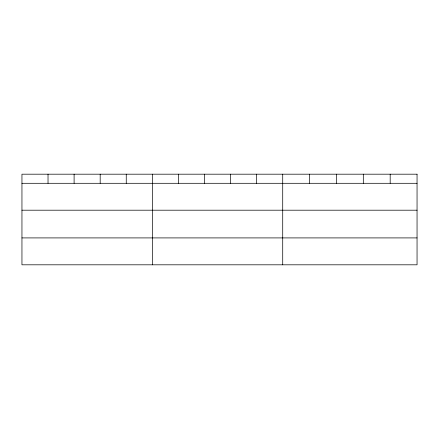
<?xml version="1.0" encoding="UTF-8"?>
<svg xmlns="http://www.w3.org/2000/svg" width="439" height="439" viewBox="0 0 439 439"><rect width="100%" height="100%" fill="white"/><g stroke="black" fill="none" stroke-linecap="round" stroke-linejoin="round"><path stroke-width="0.66" d="M21.95 183.299L417.05 183.299M21.95 210.199L417.05 210.199M21.95 237.911L417.05 237.911M390.183 174.19L390.183 183.299M363.316 174.19L363.316 183.299M336.45 174.19L336.45 183.299M309.583 174.19L309.583 183.299M282.716 174.19L282.716 264.81M256.639 174.19L256.639 183.299M230.563 174.19L230.563 183.299M204.486 174.19L204.486 183.299M178.41 174.19L178.41 183.299M152.333 174.19L152.333 264.81M126.256 174.19L126.256 183.299M100.18 174.19L100.18 183.299M74.103 174.19L74.103 183.299M48.027 174.19L48.027 183.299M417.05 174.19L21.95 174.19L21.95 264.81L417.05 264.81L417.05 174.19"/></g></svg>
